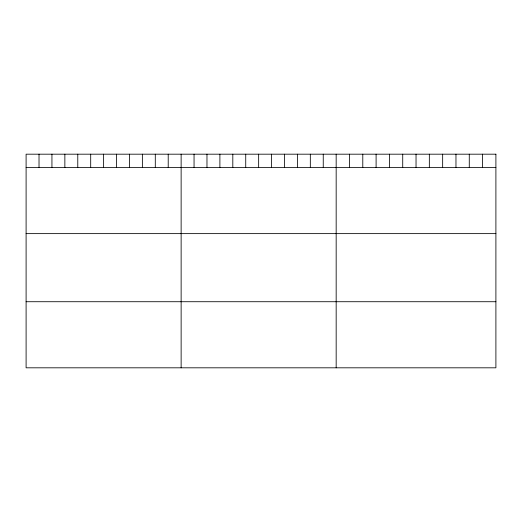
<?xml version="1.0" encoding="UTF-8"?>
<svg xmlns="http://www.w3.org/2000/svg" width="522" height="522" viewBox="0 0 522 522"><rect width="100%" height="100%" fill="white"/><g stroke="black" fill="none" stroke-linecap="round" stroke-linejoin="round"><path stroke-width="0.78" d="M26.1 167.536L495.9 167.536M26.1 233.628L495.9 233.628M26.1 301.723L495.9 301.723M482.589 154.186L482.589 167.536M469.278 154.186L469.278 167.536M455.967 154.186L455.967 167.536M442.656 154.186L442.656 167.536M429.345 154.186L429.345 167.536M416.034 154.186L416.034 167.536M402.723 154.186L402.723 167.536M389.412 154.186L389.412 167.536M376.101 154.186L376.101 167.536M362.79 154.186L362.79 167.536M349.479 154.186L349.479 167.536M336.168 154.186L336.168 367.814M323.248 154.186L323.248 167.536M310.329 154.186L310.329 167.536M297.409 154.186L297.409 167.536M284.49 154.186L284.49 167.536M271.57 154.186L271.57 167.536M258.651 154.186L258.651 167.536M245.732 154.186L245.732 167.536M232.812 154.186L232.812 167.536M219.892 154.186L219.892 167.536M206.973 154.186L206.973 167.536M194.053 154.186L194.053 167.536M181.134 154.186L181.134 367.814M168.214 154.186L168.214 167.536M155.295 154.186L155.295 167.536M142.375 154.186L142.375 167.536M129.456 154.186L129.456 167.536M116.536 154.186L116.536 167.536M103.617 154.186L103.617 167.536M90.697 154.186L90.697 167.536M77.778 154.186L77.778 167.536M64.859 154.186L64.859 167.536M51.939 154.186L51.939 167.536M39.019 154.186L39.019 167.536M495.9 154.186L26.1 154.186L26.1 367.814L495.9 367.814L495.9 154.186"/></g></svg>
